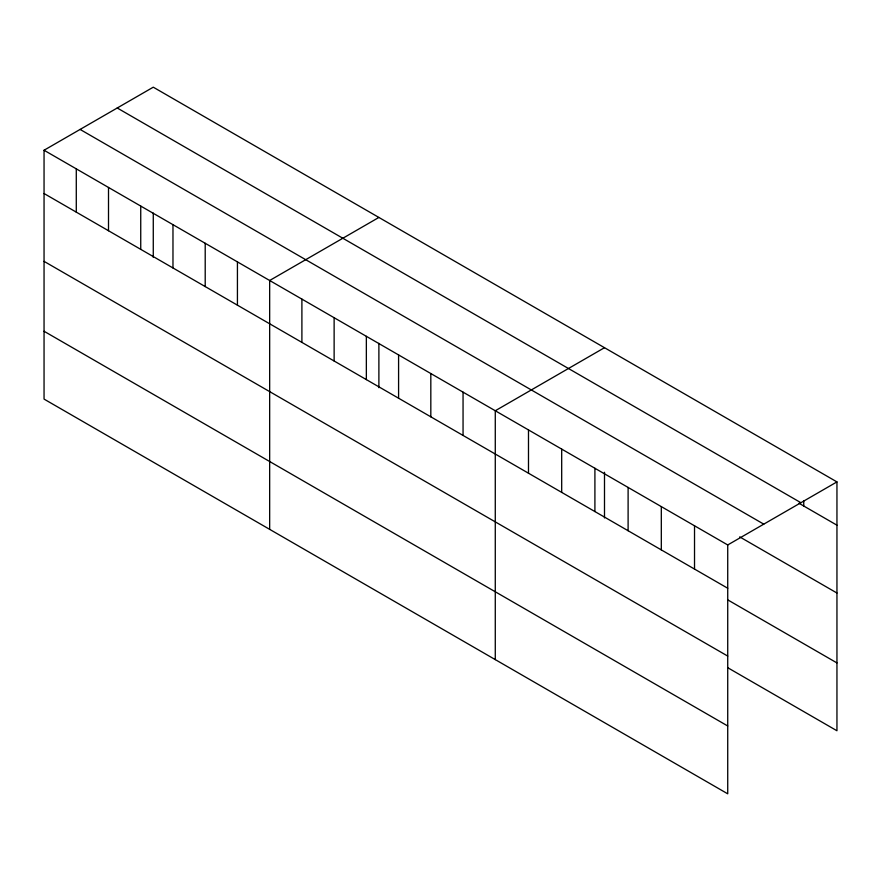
<?xml version="1.0" encoding="UTF-8"?>
<svg xmlns="http://www.w3.org/2000/svg" width="881" height="881" viewBox="0 0 881 881"><rect width="100%" height="100%" fill="white"/><g stroke="black" fill="none" stroke-linecap="round" stroke-linejoin="round"><path stroke-width="1.32" d="M44.05 150.244L727.728 544.954L727.728 793.814L44.05 399.093L44.05 150.244L153.272 87.186L836.95 481.907L836.95 730.756L727.838 667.765M378.885 217.442L269.663 280.499L269.663 529.36M604.498 347.698L495.276 410.755L495.276 659.616M727.728 544.954L836.95 481.907M117.228 107.989L800.906 502.71M799.001 503.271L836.95 525.186M80.094 129.43L763.772 524.151M739.699 536.881L836.95 593.023M44.05 193.523L727.728 588.244M727.838 599.928L836.95 662.919M44.05 261.36L727.728 656.081M44.05 331.256L727.728 725.977M803.747 500.606L803.747 506.013M694.525 525.792L694.525 569.071M661.312 506.619L661.312 549.898M628.109 487.446L628.109 530.725M604.498 472.26L604.498 517.962M594.906 468.274L594.906 511.553M561.693 449.101L561.693 492.38M528.49 429.928L528.49 473.207M463.054 392.144L463.054 435.434M430.82 373.533L430.82 416.823M398.586 354.933L398.586 398.212M378.885 343.348L378.885 387.706M366.353 336.322L366.353 379.601M334.13 317.711L334.13 361.001M301.897 299.1L301.897 342.39M237.43 261.888L237.43 305.167M205.207 243.277L205.207 286.567M172.973 224.677L172.973 267.956M153.272 213.092L153.272 257.45M140.74 206.066L140.74 249.345M108.506 187.455L108.506 230.734M76.284 168.844L76.284 212.134"/></g></svg>
